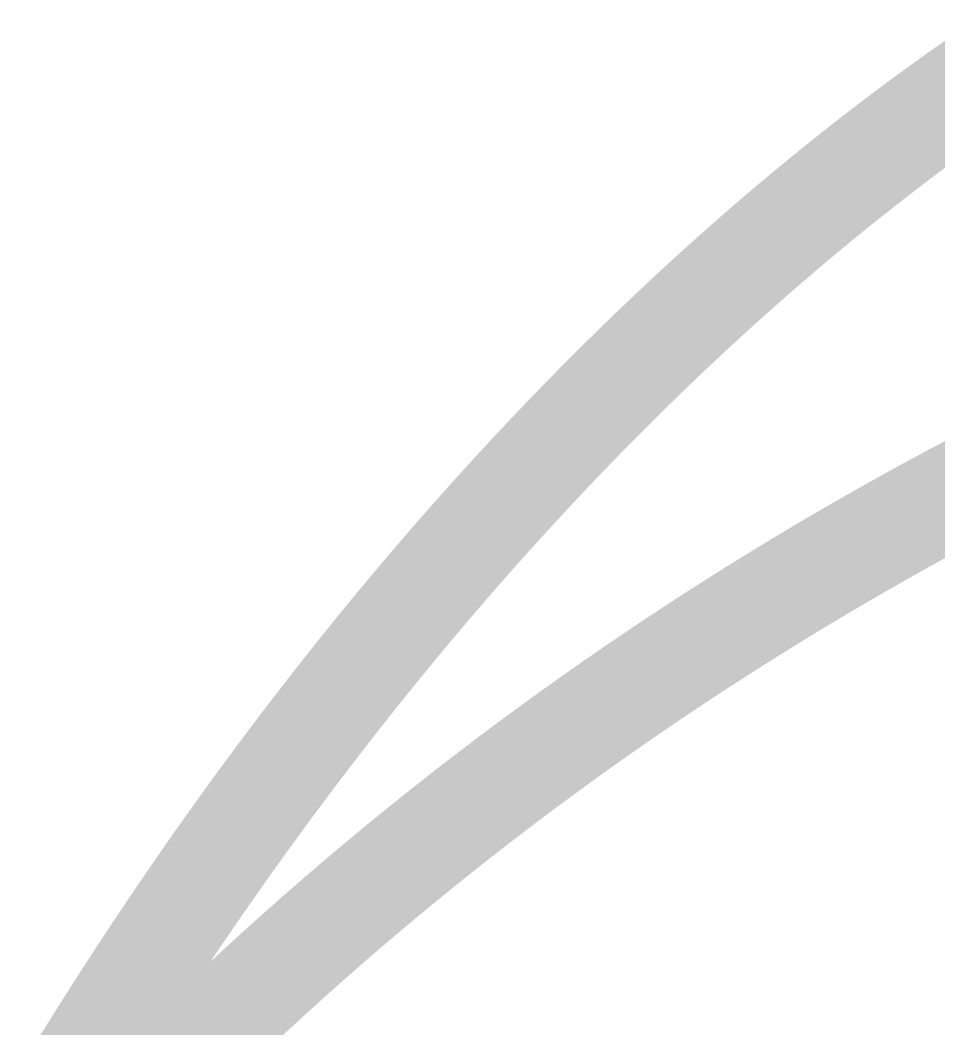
# Model space of a CAD drawing. Header units: inches. Extents: x -3.8 to 6, y -6.8 to 7.5.
# Drawn here: x -2.776 to -2.277, y -4.16 to -3.612 of the extents above; entities that cross this region are included whole.
import ezdxf

# ---------------------------------------------------------------- set-up
doc = ezdxf.new("R2010")
doc.units = ezdxf.units.IN
doc.layers.get('0').update_dxf_attribs({"linetype": 'CONTINUOUS'})
doc.layers.add('7', color=7, linetype='CONTINUOUS')

msp = doc.modelspace()

# ---------------------------------------------------------------- linework, layer by layer
at = {"const_width": 0.056}
msp.add_lwpolyline([(-2.699139, -4.188023), (-2.698616, -4.187499), (-2.698092, -4.186974), (-2.697568, -4.186449), (-2.697043, -4.185925), (-2.696518, -4.185401), (-2.695994, -4.184877), (-2.695468, -4.184353), (-2.694943, -4.18383), (-2.694417, -4.183307), (-2.693891, -4.182784), (-2.693365, -4.182261), (-2.692838, -4.181738), (-2.691784, -4.180693), (-2.691256, -4.180171), (-2.690729, -4.179648), (-2.690201, -4.179126), (-2.689672, -4.178604), (-2.688615, -4.177561), (-2.688086, -4.17704), (-2.687556, -4.176519), (-2.687026, -4.175998), (-2.686496, -4.175477), (-2.685966, -4.174956), (-2.685436, -4.174436), (-2.684374, -4.173396), (-2.68331, -4.172356), (-2.682778, -4.171836), (-2.682246, -4.171317), (-2.681181, -4.170279), (-2.680114, -4.169241), (-2.67958, -4.168723), (-2.679046, -4.168204), (-2.678512, -4.167686), (-2.677978, -4.167168), (-2.677443, -4.16665), (-2.676908, -4.166132), (-2.676373, -4.165615), (-2.675837, -4.165097), (-2.675301, -4.16458), (-2.674765, -4.164063), (-2.673691, -4.16303), (-2.672617, -4.161997), (-2.671541, -4.160964), (-2.670465, -4.159933), (-2.669387, -4.158902), (-2.668308, -4.157873), (-2.667768, -4.157358), (-2.667228, -4.156843), (-2.666687, -4.156329), (-2.666147, -4.155815), (-2.665606, -4.155301), (-2.665065, -4.154787), (-2.664523, -4.154273), (-2.663981, -4.153759), (-2.663439, -4.153246), (-2.662897, -4.152733), (-2.662354, -4.15222), (-2.661811, -4.151707), (-2.661268, -4.151195), (-2.660725, -4.150682), (-2.659637, -4.149658), (-2.659092, -4.149146), (-2.658548, -4.148634), (-2.658003, -4.148122), (-2.657458, -4.147611), (-2.656913, -4.1471), (-2.656367, -4.146589), (-2.655275, -4.145567), (-2.654181, -4.144547), (-2.653087, -4.143527), (-2.652539, -4.143017), (-2.651991, -4.142507), (-2.651443, -4.141998), (-2.650895, -4.141489), (-2.650346, -4.140979), (-2.649797, -4.140471), (-2.649248, -4.139962), (-2.648698, -4.139453), (-2.648148, -4.138945), (-2.647598, -4.138437), (-2.647048, -4.137929), (-2.646497, -4.137421), (-2.645946, -4.136913), (-2.645395, -4.136406), (-2.644843, -4.135899), (-2.644292, -4.135392), (-2.64374, -4.134885), (-2.643187, -4.134378), (-2.642635, -4.133872), (-2.642082, -4.133365), (-2.641529, -4.132859), (-2.640975, -4.132353), (-2.640422, -4.131848), (-2.639868, -4.131342), (-2.639313, -4.130836), (-2.638759, -4.130331), (-2.638204, -4.129826), (-2.637649, -4.129321), (-2.637094, -4.128817), (-2.636538, -4.128312), (-2.635983, -4.127808), (-2.635426, -4.127304), (-2.634313, -4.126296), (-2.633199, -4.125289), (-2.632084, -4.124283), (-2.630967, -4.123277), (-2.62985, -4.122272), (-2.628731, -4.121268), (-2.627612, -4.120265), (-2.626491, -4.119262), (-2.625369, -4.118261), (-2.624246, -4.11726), (-2.623122, -4.116259), (-2.621997, -4.11526), (-2.621434, -4.11476), (-2.620871, -4.114261), (-2.620307, -4.113762), (-2.619744, -4.113263), (-2.619179, -4.112764), (-2.618615, -4.112266), (-2.618051, -4.111767), (-2.617486, -4.111269), (-2.616355, -4.110273), (-2.615224, -4.109278), (-2.614091, -4.108284), (-2.612957, -4.10729), (-2.611823, -4.106297), (-2.610687, -4.105306), (-2.60955, -4.104314), (-2.608412, -4.103323), (-2.607273, -4.102334), (-2.606133, -4.101345), (-2.605562, -4.100851), (-2.604991, -4.100357), (-2.60442, -4.099863), (-2.603849, -4.09937), (-2.603277, -4.098876), (-2.602705, -4.098382), (-2.602134, -4.097889), (-2.601561, -4.097396), (-2.600989, -4.096904), (-2.600415, -4.096411), (-2.599843, -4.095919), (-2.599269, -4.095427), (-2.598695, -4.094935), (-2.598121, -4.094444), (-2.597547, -4.093952), (-2.596972, -4.093461), (-2.596398, -4.09297), (-2.595823, -4.092479), (-2.595248, -4.091988), (-2.594672, -4.091497), (-2.594096, -4.091007), (-2.59352, -4.090517), (-2.592944, -4.090027), (-2.592367, -4.089537), (-2.59179, -4.089047), (-2.591213, -4.088558), (-2.590636, -4.088069), (-2.590058, -4.08758), (-2.58948, -4.087091), (-2.588902, -4.086603), (-2.588323, -4.086114), (-2.587744, -4.085626), (-2.587165, -4.085138), (-2.586586, -4.084651), (-2.586007, -4.084163), (-2.585427, -4.083675), (-2.584266, -4.082701), (-2.583686, -4.082214), (-2.583105, -4.081728), (-2.582524, -4.081241), (-2.581943, -4.080755), (-2.580779, -4.079783), (-2.580196, -4.079297), (-2.579614, -4.078812), (-2.579031, -4.078327), (-2.578449, -4.077842), (-2.577865, -4.077357), (-2.577281, -4.076872), (-2.576698, -4.076388), (-2.576114, -4.075903), (-2.57553, -4.075419), (-2.574945, -4.074935), (-2.57436, -4.074452), (-2.573775, -4.073968), (-2.57319, -4.073485), (-2.572604, -4.073002), (-2.572018, -4.072519), (-2.571432, -4.072037), (-2.570846, -4.071554), (-2.570259, -4.071072), (-2.569672, -4.07059), (-2.569085, -4.070108), (-2.568498, -4.069626), (-2.56791, -4.069145), (-2.567322, -4.068664), (-2.566734, -4.068182), (-2.565557, -4.067221), (-2.564378, -4.06626), (-2.563789, -4.06578), (-2.563199, -4.0653), (-2.562609, -4.06482), (-2.562018, -4.064341), (-2.561428, -4.063862), (-2.560837, -4.063383), (-2.560246, -4.062904), (-2.559655, -4.062425), (-2.558471, -4.061469), (-2.557287, -4.060513), (-2.556694, -4.060035), (-2.556101, -4.059558), (-2.555507, -4.059081), (-2.554914, -4.058604), (-2.554321, -4.058127), (-2.553726, -4.05765), (-2.553132, -4.057174), (-2.552538, -4.056698), (-2.551943, -4.056221), (-2.551348, -4.055746), (-2.550753, -4.05527), (-2.550157, -4.054795), (-2.549562, -4.05432), (-2.548965, -4.053844), (-2.548369, -4.05337), (-2.547772, -4.052895), (-2.547176, -4.052421), (-2.546578, -4.051947), (-2.545981, -4.051473), (-2.545383, -4.050999), (-2.544786, -4.050526), (-2.544187, -4.050052), (-2.543589, -4.049579), (-2.54299, -4.049106), (-2.542392, -4.048634), (-2.541793, -4.048161), (-2.541193, -4.047688), (-2.540594, -4.047216), (-2.539394, -4.046273), (-2.538193, -4.045331), (-2.537591, -4.044859), (-2.53699, -4.044389), (-2.536389, -4.043918), (-2.535787, -4.043447), (-2.535185, -4.042977), (-2.534583, -4.042507), (-2.53398, -4.042037), (-2.533378, -4.041568), (-2.532774, -4.041099), (-2.532171, -4.040629), (-2.531568, -4.04016), (-2.530964, -4.039691), (-2.529756, -4.038755), (-2.528547, -4.037818), (-2.527336, -4.036883), (-2.526125, -4.035949), (-2.525518, -4.035482), (-2.524912, -4.035016), (-2.524306, -4.034549), (-2.523699, -4.034083), (-2.523092, -4.033617), (-2.522484, -4.033151), (-2.521877, -4.032685), (-2.521269, -4.03222), (-2.520661, -4.031754), (-2.520052, -4.03129), (-2.519444, -4.030825), (-2.518835, -4.030361), (-2.518226, -4.029896), (-2.517617, -4.029432), (-2.517007, -4.028968), (-2.516397, -4.028504), (-2.515177, -4.027578), (-2.513955, -4.026652), (-2.512733, -4.025727), (-2.511509, -4.024803), (-2.510285, -4.02388), (-2.509059, -4.022957), (-2.508446, -4.022496), (-2.507832, -4.022036), (-2.507219, -4.021575), (-2.506605, -4.021114), (-2.505991, -4.020654), (-2.505376, -4.020195), (-2.504761, -4.019735), (-2.504146, -4.019276), (-2.503531, -4.018816), (-2.502916, -4.018357), (-2.5023, -4.017899), (-2.501684, -4.01744), (-2.501068, -4.016982), (-2.500452, -4.016524), (-2.499835, -4.016066), (-2.499218, -4.015608), (-2.498601, -4.015151), (-2.497983, -4.014693), (-2.497366, -4.014236), (-2.496748, -4.01378), (-2.495512, -4.012866), (-2.494274, -4.011955), (-2.493654, -4.011499), (-2.493035, -4.011043), (-2.492415, -4.010588), (-2.491795, -4.010133), (-2.491175, -4.009678), (-2.490555, -4.009223), (-2.489934, -4.00877), (-2.489313, -4.008315), (-2.488692, -4.007861), (-2.48807, -4.007407), (-2.487449, -4.006954), (-2.486827, -4.0065), (-2.486205, -4.006047), (-2.485582, -4.005594), (-2.484959, -4.005142), (-2.484337, -4.004689), (-2.48309, -4.003785), (-2.481843, -4.002882), (-2.481218, -4.00243), (-2.480594, -4.001979), (-2.479969, -4.001528), (-2.479344, -4.001078), (-2.478094, -4.000177), (-2.476842, -3.999278), (-2.476216, -3.998828), (-2.475589, -3.998378), (-2.474963, -3.99793), (-2.474336, -3.99748), (-2.473709, -3.997032), (-2.473081, -3.996583), (-2.472454, -3.996135), (-2.471826, -3.995687), (-2.471198, -3.995239), (-2.470569, -3.994792), (-2.469941, -3.994344), (-2.469312, -3.993897), (-2.468683, -3.99345), (-2.468053, -3.993004), (-2.467424, -3.992558), (-2.466794, -3.992111), (-2.466164, -3.991665), (-2.465533, -3.991219), (-2.464903, -3.990774), (-2.464272, -3.990329), (-2.463641, -3.989883), (-2.463009, -3.989439), (-2.462378, -3.988994), (-2.461746, -3.98855), (-2.461114, -3.988106), (-2.460482, -3.987661), (-2.459849, -3.987218), (-2.459217, -3.986774), (-2.458583, -3.986331), (-2.45795, -3.985888), (-2.457317, -3.985445), (-2.456683, -3.985002), (-2.456049, -3.98456), (-2.455415, -3.984118), (-2.45478, -3.983676), (-2.454145, -3.983234), (-2.452875, -3.982352), (-2.451604, -3.98147), (-2.450968, -3.981029), (-2.450331, -3.980589), (-2.449695, -3.980149), (-2.449058, -3.979709), (-2.448421, -3.979269), (-2.447784, -3.97883), (-2.447147, -3.97839), (-2.446509, -3.977952), (-2.445871, -3.977513), (-2.445233, -3.977074), (-2.444594, -3.976636), (-2.443956, -3.976198), (-2.443317, -3.97576), (-2.442678, -3.975322), (-2.442039, -3.974885), (-2.441399, -3.974448), (-2.440759, -3.974011), (-2.440119, -3.973574), (-2.439479, -3.973138), (-2.438838, -3.972702), (-2.438197, -3.972266), (-2.437556, -3.97183), (-2.436915, -3.971395), (-2.436273, -3.970959), (-2.435632, -3.970524), (-2.434989, -3.970089), (-2.434347, -3.969655), (-2.433705, -3.96922), (-2.433062, -3.968786), (-2.432419, -3.968352), (-2.431776, -3.967919), (-2.431132, -3.967485), (-2.430489, -3.967052), (-2.429844, -3.966619), (-2.4292, -3.966186), (-2.428556, -3.965754), (-2.427267, -3.96489), (-2.425976, -3.964026), (-2.42533, -3.963595), (-2.424684, -3.963164), (-2.424038, -3.962733), (-2.423392, -3.962302), (-2.422745, -3.961872), (-2.422098, -3.961442), (-2.421451, -3.961012), (-2.420804, -3.960582), (-2.420156, -3.960152), (-2.419509, -3.959723), (-2.418861, -3.959294), (-2.418213, -3.958865), (-2.417564, -3.958437), (-2.416915, -3.958009), (-2.416266, -3.957581), (-2.415617, -3.957153), (-2.414967, -3.956725), (-2.414318, -3.956298), (-2.413668, -3.955871), (-2.413018, -3.955444), (-2.412367, -3.955017), (-2.411716, -3.954591), (-2.411066, -3.954165), (-2.410414, -3.953739), (-2.409763, -3.953313), (-2.409112, -3.952887), (-2.40846, -3.952462), (-2.407808, -3.952037), (-2.406503, -3.951188), (-2.405197, -3.95034), (-2.403891, -3.949492), (-2.402583, -3.948646), (-2.401928, -3.948223), (-2.401274, -3.9478), (-2.400619, -3.947378), (-2.399965, -3.946956), (-2.399309, -3.946534), (-2.398654, -3.946113), (-2.397998, -3.945691), (-2.397342, -3.94527), (-2.396687, -3.944849), (-2.39603, -3.944428), (-2.395374, -3.944008), (-2.394717, -3.943587), (-2.393403, -3.942748), (-2.392087, -3.941909), (-2.391429, -3.94149), (-2.390771, -3.941071), (-2.390113, -3.940653), (-2.389454, -3.940235), (-2.388795, -3.939816), (-2.388136, -3.939399), (-2.387476, -3.938981), (-2.386817, -3.938564), (-2.386157, -3.938146), (-2.385497, -3.93773), (-2.384837, -3.937313), (-2.384176, -3.936897), (-2.382855, -3.936065), (-2.381532, -3.935234), (-2.38087, -3.934819), (-2.380208, -3.934404), (-2.379546, -3.933989), (-2.378883, -3.933575), (-2.378221, -3.933161), (-2.377558, -3.932746), (-2.376895, -3.932333), (-2.376231, -3.931919), (-2.375568, -3.931506), (-2.374904, -3.931093), (-2.373576, -3.930268), (-2.372247, -3.929444), (-2.370917, -3.928621), (-2.370251, -3.92821), (-2.369586, -3.927799), (-2.36892, -3.927388), (-2.368253, -3.926977), (-2.367587, -3.926567), (-2.36692, -3.926157), (-2.366254, -3.925747), (-2.365587, -3.925338), (-2.364919, -3.924928), (-2.364252, -3.924519), (-2.363584, -3.924111), (-2.362916, -3.923702), (-2.362248, -3.923294), (-2.361579, -3.922886), (-2.360911, -3.922478), (-2.360242, -3.922071), (-2.359573, -3.921663), (-2.358904, -3.921256), (-2.358234, -3.920849), (-2.357564, -3.920443), (-2.356894, -3.920037), (-2.356224, -3.91963), (-2.355554, -3.919225), (-2.354883, -3.918819), (-2.354212, -3.918414), (-2.353541, -3.918009), (-2.352869, -3.917604), (-2.352198, -3.917199), (-2.351526, -3.916795), (-2.350853, -3.916391), (-2.350181, -3.915987), (-2.349509, -3.915583), (-2.348836, -3.91518), (-2.348163, -3.914777), (-2.34749, -3.914374), (-2.346816, -3.913972), (-2.346143, -3.913569), (-2.345469, -3.913167), (-2.344795, -3.912766), (-2.34412, -3.912364), (-2.343445, -3.911963), (-2.342771, -3.911562), (-2.342096, -3.911161), (-2.34142, -3.91076), (-2.340745, -3.91036), (-2.340069, -3.90996), (-2.339393, -3.90956), (-2.338717, -3.909161), (-2.338041, -3.908762), (-2.337364, -3.908362), (-2.336687, -3.907963), (-2.33601, -3.907565), (-2.334655, -3.906769), (-2.333299, -3.905973), (-2.332621, -3.905576), (-2.331943, -3.905179), (-2.331264, -3.904782), (-2.330585, -3.904385), (-2.329906, -3.903989), (-2.329226, -3.903593), (-2.328547, -3.903198), (-2.327867, -3.902802), (-2.327187, -3.902407), (-2.326507, -3.902012), (-2.325826, -3.901617), (-2.325145, -3.901222), (-2.324464, -3.900828), (-2.323783, -3.900434), (-2.323102, -3.900041), (-2.32242, -3.899647), (-2.321738, -3.899254), (-2.321056, -3.898861), (-2.320374, -3.898468), (-2.319691, -3.898076), (-2.319009, -3.897684), (-2.318326, -3.897292), (-2.317642, -3.8969), (-2.316959, -3.896509), (-2.316276, -3.896118), (-2.315592, -3.895727), (-2.314223, -3.894946), (-2.313539, -3.894556), (-2.312854, -3.894166), (-2.312169, -3.893776), (-2.311484, -3.893387), (-2.310798, -3.892998), (-2.310113, -3.892609), (-2.309427, -3.89222), (-2.308741, -3.891832), (-2.308054, -3.891444), (-2.307368, -3.891056), (-2.306681, -3.890668), (-2.305994, -3.890281), (-2.305307, -3.889894), (-2.304619, -3.889507), (-2.303932, -3.889121), (-2.303244, -3.888735), (-2.302556, -3.888348), (-2.301867, -3.887963), (-2.301179, -3.887577), (-2.30049, -3.887192), (-2.299112, -3.886422), (-2.297733, -3.885654), (-2.297043, -3.88527), (-2.296353, -3.884886), (-2.295663, -3.884503), (-2.294972, -3.88412), (-2.293591, -3.883354), (-2.292208, -3.88259), (-2.291516, -3.882208), (-2.290824, -3.881826), (-2.290132, -3.881445), (-2.28944, -3.881064), (-2.288748, -3.880683), (-2.288055, -3.880303), (-2.287362, -3.879922), (-2.286669, -3.879543), (-2.285975, -3.879163), (-2.285281, -3.878783), (-2.284588, -3.878404), (-2.283894, -3.878025), (-2.2832, -3.877646), (-2.282505, -3.877268), (-2.281115, -3.876512), (-2.28042, -3.876134), (-2.279725, -3.875757), (-2.279029, -3.87538), (-2.278333, -3.875003), (-2.277637, -3.874626), (-2.276941, -3.87425), (-2.276245, -3.873874), (-2.275548, -3.873498), (-2.274851, -3.873123), (-2.274154, -3.872748), (-2.273457, -3.872373), (-2.272759, -3.871998), (-2.272061, -3.871624), (-2.271363, -3.871249), (-2.270665, -3.870876), (-2.269967, -3.870502), (-2.269268, -3.870128), (-2.268569, -3.869756), (-2.26787, -3.869383), (-2.267171, -3.86901), (-2.266471, -3.868638), (-2.265772, -3.868266), (-2.265072, -3.867894), (-2.264372, -3.867522), (-2.263671, -3.867151), (-2.262971, -3.86678), (-2.26227, -3.86641), (-2.261569, -3.866039), (-2.260868, -3.865669), (-2.260166, -3.865299), (-2.259465, -3.864929), (-2.258763, -3.86456), (-2.258061, -3.864191), (-2.257358, -3.863822), (-2.256656, -3.863453), (-2.255953, -3.863085), (-2.25525, -3.862717), (-2.254547, -3.862349), (-2.253843, -3.861982), (-2.25314, -3.861614), (-2.252436, -3.861248), (-2.251732, -3.860881), (-2.251028, -3.860515), (-2.250323, -3.860148), (-2.249619, -3.859783), (-2.248914, -3.859417)], dxfattribs=at)
at = {"layer": '7', "const_width": 0.056}
msp.add_lwpolyline([(-2.748052, -4.189176), (-2.747216, -4.187809), (-2.74638, -4.186443), (-2.745961, -4.18576), (-2.745541, -4.185077), (-2.745122, -4.184394), (-2.744702, -4.183712), (-2.743863, -4.182348), (-2.743022, -4.180984), (-2.742601, -4.180302), (-2.74218, -4.17962), (-2.741758, -4.178938), (-2.741337, -4.178257), (-2.740493, -4.176895), (-2.739648, -4.175533), (-2.738802, -4.174172), (-2.738379, -4.173492), (-2.737955, -4.172812), (-2.737108, -4.171452), (-2.736259, -4.170093), (-2.735409, -4.168734), (-2.734558, -4.167376), (-2.733706, -4.166018), (-2.732854, -4.16466), (-2.732, -4.163304), (-2.731145, -4.161948), (-2.73029, -4.160594), (-2.729433, -4.159239), (-2.728576, -4.157885), (-2.727717, -4.156531), (-2.726857, -4.155179), (-2.725997, -4.153826), (-2.725135, -4.152474), (-2.724273, -4.151123), (-2.723409, -4.149773), (-2.722977, -4.149098), (-2.722545, -4.148423), (-2.722113, -4.147748), (-2.721679, -4.147074), (-2.721246, -4.146399), (-2.720813, -4.145725), (-2.72038, -4.145051), (-2.719946, -4.144378), (-2.719512, -4.143703), (-2.719078, -4.14303), (-2.718643, -4.142357), (-2.718209, -4.141684), (-2.717774, -4.14101), (-2.717339, -4.140337), (-2.716903, -4.139665), (-2.716467, -4.138992), (-2.716032, -4.138319), (-2.715595, -4.137647), (-2.714722, -4.136303), (-2.713848, -4.13496), (-2.712974, -4.133617), (-2.712098, -4.132275), (-2.711221, -4.130933), (-2.710343, -4.129592), (-2.709464, -4.128252), (-2.708584, -4.126913), (-2.708144, -4.126243), (-2.707704, -4.125574), (-2.707263, -4.124904), (-2.706822, -4.124236), (-2.706381, -4.123567), (-2.705939, -4.122898), (-2.705498, -4.122229), (-2.705056, -4.121561), (-2.704172, -4.120224), (-2.703286, -4.118889), (-2.702843, -4.118221), (-2.702399, -4.117554), (-2.701956, -4.116887), (-2.701513, -4.11622), (-2.700624, -4.114886), (-2.699735, -4.113553), (-2.698845, -4.112221), (-2.698399, -4.111555), (-2.697953, -4.110889), (-2.697508, -4.110224), (-2.697061, -4.109559), (-2.696615, -4.108894), (-2.696168, -4.108228), (-2.695275, -4.106899), (-2.69438, -4.10557), (-2.693484, -4.104242), (-2.692587, -4.102915), (-2.69169, -4.101588), (-2.690791, -4.100262), (-2.689892, -4.098937), (-2.688991, -4.097612), (-2.68854, -4.096951), (-2.68809, -4.096289), (-2.687639, -4.095627), (-2.687187, -4.094965), (-2.686284, -4.093643), (-2.68538, -4.092322), (-2.684927, -4.091661), (-2.684475, -4.091001), (-2.684022, -4.09034), (-2.683569, -4.08968), (-2.683115, -4.08902), (-2.682662, -4.088361), (-2.682208, -4.087701), (-2.681754, -4.087042), (-2.6813, -4.086383), (-2.680845, -4.085724), (-2.680391, -4.085065), (-2.679935, -4.084407), (-2.67948, -4.083748), (-2.679025, -4.08309), (-2.678569, -4.082432), (-2.678113, -4.081774), (-2.677657, -4.081117), (-2.677201, -4.080459), (-2.676744, -4.079802), (-2.676287, -4.079144), (-2.675373, -4.077831), (-2.674458, -4.076518), (-2.673542, -4.075206), (-2.672624, -4.073895), (-2.672165, -4.073239), (-2.671706, -4.072584), (-2.671247, -4.071929), (-2.670787, -4.071274), (-2.669868, -4.069965), (-2.668947, -4.068657), (-2.668486, -4.068003), (-2.668025, -4.067349), (-2.667564, -4.066696), (-2.667103, -4.066042), (-2.666641, -4.065389), (-2.666179, -4.064736), (-2.665717, -4.064084), (-2.665255, -4.063431), (-2.66433, -4.062126), (-2.663403, -4.060823), (-2.66294, -4.060171), (-2.662476, -4.05952), (-2.662012, -4.058868), (-2.661548, -4.058218), (-2.661083, -4.057567), (-2.660619, -4.056916), (-2.660154, -4.056266), (-2.659689, -4.055616), (-2.659224, -4.054966), (-2.658758, -4.054316), (-2.658293, -4.053666), (-2.657827, -4.053017), (-2.657361, -4.052368), (-2.656894, -4.051719), (-2.656428, -4.05107), (-2.655961, -4.050421), (-2.655026, -4.049124), (-2.654091, -4.047829), (-2.653623, -4.047181), (-2.653155, -4.046534), (-2.652686, -4.045886), (-2.652218, -4.045239), (-2.65128, -4.043946), (-2.650341, -4.042654), (-2.649871, -4.042007), (-2.649401, -4.041361), (-2.648931, -4.040716), (-2.648461, -4.040071), (-2.647519, -4.03878), (-2.646577, -4.037491), (-2.645633, -4.036202), (-2.644689, -4.034915), (-2.643744, -4.033628), (-2.642798, -4.032342), (-2.642325, -4.031699), (-2.641851, -4.031057), (-2.641377, -4.030414), (-2.640903, -4.029772), (-2.640429, -4.02913), (-2.639955, -4.028489), (-2.63948, -4.027847), (-2.639005, -4.027206), (-2.63853, -4.026565), (-2.638055, -4.025924), (-2.637579, -4.025283), (-2.637104, -4.024643), (-2.636628, -4.024003), (-2.636151, -4.023363), (-2.635675, -4.022723), (-2.635198, -4.022083), (-2.634721, -4.021444), (-2.634244, -4.020805), (-2.633767, -4.020166), (-2.633289, -4.019527), (-2.632811, -4.018889), (-2.632334, -4.01825), (-2.631855, -4.017612), (-2.631377, -4.016975), (-2.630898, -4.016337), (-2.630419, -4.015699), (-2.62994, -4.015062), (-2.629461, -4.014425), (-2.628502, -4.013152), (-2.627542, -4.011879), (-2.627061, -4.011244), (-2.626581, -4.010608), (-2.6261, -4.009973), (-2.625619, -4.009337), (-2.624656, -4.008067), (-2.623693, -4.006798), (-2.62321, -4.006164), (-2.622728, -4.00553), (-2.622245, -4.004897), (-2.621763, -4.004263), (-2.620796, -4.002996), (-2.620313, -4.002364), (-2.619829, -4.001731), (-2.619345, -4.001099), (-2.618861, -4.000466), (-2.617893, -3.999203), (-2.617408, -3.998571), (-2.616923, -3.99794), (-2.615952, -3.996678), (-2.615467, -3.996048), (-2.614981, -3.995417), (-2.614495, -3.994787), (-2.614009, -3.994157), (-2.613035, -3.992898), (-2.612062, -3.99164), (-2.611574, -3.991011), (-2.611086, -3.990382), (-2.610598, -3.989754), (-2.610111, -3.989126), (-2.609134, -3.98787), (-2.608157, -3.986616), (-2.607668, -3.985989), (-2.607178, -3.985362), (-2.606689, -3.984735), (-2.606199, -3.984109), (-2.605219, -3.982857), (-2.604729, -3.982231), (-2.604238, -3.981606), (-2.603748, -3.980981), (-2.603257, -3.980356), (-2.602274, -3.979107), (-2.601782, -3.978483), (-2.60129, -3.977859), (-2.600798, -3.977235), (-2.600306, -3.976612), (-2.599814, -3.975989), (-2.599321, -3.975365), (-2.598828, -3.974742), (-2.598336, -3.97412), (-2.597842, -3.973498), (-2.597348, -3.972876), (-2.596855, -3.972254), (-2.596361, -3.971632), (-2.595372, -3.970389), (-2.594383, -3.969148), (-2.593393, -3.967907), (-2.592897, -3.967287), (-2.592402, -3.966668), (-2.591906, -3.966048), (-2.59141, -3.965429), (-2.590417, -3.964191), (-2.589424, -3.962954), (-2.588429, -3.961719), (-2.587931, -3.961101), (-2.587434, -3.960484), (-2.586936, -3.959867), (-2.586438, -3.959249), (-2.585441, -3.958017), (-2.584443, -3.956785), (-2.583445, -3.955554), (-2.582445, -3.954324), (-2.581945, -3.953709), (-2.581445, -3.953094), (-2.580944, -3.95248), (-2.580443, -3.951867), (-2.579942, -3.951253), (-2.579441, -3.950639), (-2.57894, -3.950026), (-2.578439, -3.949413), (-2.577937, -3.948801), (-2.577435, -3.948188), (-2.576431, -3.946964), (-2.575928, -3.946352), (-2.575425, -3.945741), (-2.574922, -3.94513), (-2.574419, -3.944519), (-2.573916, -3.943908), (-2.573412, -3.943298), (-2.572909, -3.942688), (-2.572405, -3.942078), (-2.571396, -3.940859), (-2.570891, -3.940249), (-2.570387, -3.939641), (-2.569881, -3.939032), (-2.569376, -3.938423), (-2.568871, -3.937815), (-2.568365, -3.937207), (-2.567859, -3.936599), (-2.567353, -3.935992), (-2.566847, -3.935385), (-2.566341, -3.934778), (-2.565834, -3.934171), (-2.565327, -3.933565), (-2.56482, -3.932959), (-2.564313, -3.932353), (-2.563298, -3.931142), (-2.562282, -3.929932), (-2.561774, -3.929327), (-2.561265, -3.928723), (-2.560756, -3.928119), (-2.560248, -3.927515), (-2.559229, -3.926308), (-2.55872, -3.925705), (-2.55821, -3.925102), (-2.5577, -3.9245), (-2.55719, -3.923897), (-2.556679, -3.923295), (-2.556169, -3.922694), (-2.555658, -3.922092), (-2.555147, -3.921491), (-2.554636, -3.92089), (-2.554125, -3.920289), (-2.553613, -3.919689), (-2.553102, -3.919089), (-2.552078, -3.917889), (-2.551565, -3.917289), (-2.551052, -3.91669), (-2.55054, -3.916091), (-2.550027, -3.915493), (-2.549001, -3.914296), (-2.547973, -3.913101), (-2.546945, -3.911907), (-2.545916, -3.910713), (-2.544886, -3.909521), (-2.543855, -3.90833), (-2.542825, -3.90714), (-2.541792, -3.905951), (-2.541276, -3.905357), (-2.540759, -3.904763), (-2.540242, -3.904169), (-2.539726, -3.903576), (-2.538691, -3.90239), (-2.537656, -3.901206), (-2.537138, -3.900614), (-2.536619, -3.900022), (-2.536101, -3.899431), (-2.535582, -3.89884), (-2.535064, -3.898249), (-2.534545, -3.897658), (-2.533506, -3.896478), (-2.532987, -3.895888), (-2.532467, -3.895299), (-2.531947, -3.894709), (-2.531427, -3.89412), (-2.530907, -3.893532), (-2.530386, -3.892943), (-2.529345, -3.891768), (-2.528823, -3.89118), (-2.528302, -3.890593), (-2.52778, -3.890006), (-2.527259, -3.889419), (-2.526736, -3.888833), (-2.526215, -3.888247), (-2.525692, -3.88766), (-2.52517, -3.887075), (-2.524647, -3.886489), (-2.524124, -3.885904), (-2.523601, -3.88532), (-2.523078, -3.884735), (-2.522031, -3.883567), (-2.521507, -3.882983), (-2.520983, -3.8824), (-2.520458, -3.881817), (-2.519934, -3.881234), (-2.519409, -3.880651), (-2.518884, -3.880069), (-2.518359, -3.879488), (-2.517834, -3.878906), (-2.516783, -3.877743), (-2.516257, -3.877162), (-2.515731, -3.876581), (-2.515205, -3.876001), (-2.514678, -3.875421), (-2.514152, -3.874842), (-2.513625, -3.874262), (-2.512571, -3.873104), (-2.512043, -3.872526), (-2.511516, -3.871947), (-2.510988, -3.871369), (-2.51046, -3.870792), (-2.509932, -3.870214), (-2.509403, -3.869637), (-2.508875, -3.86906), (-2.508347, -3.868484), (-2.507817, -3.867908), (-2.507288, -3.867332), (-2.506759, -3.866755), (-2.50623, -3.86618), (-2.5057, -3.865605), (-2.50517, -3.86503), (-2.50464, -3.864456), (-2.504109, -3.863882), (-2.503048, -3.862734), (-2.502517, -3.862161), (-2.501986, -3.861587), (-2.501455, -3.861015), (-2.500924, -3.860442), (-2.500392, -3.85987), (-2.49986, -3.859298), (-2.499328, -3.858726), (-2.498796, -3.858155), (-2.498264, -3.857584), (-2.497731, -3.857013), (-2.497198, -3.856443), (-2.496665, -3.855872), (-2.496132, -3.855303), (-2.495599, -3.854733), (-2.495065, -3.854164), (-2.494531, -3.853595), (-2.493998, -3.853026), (-2.493464, -3.852458), (-2.492395, -3.851322), (-2.49186, -3.850754), (-2.491325, -3.850187), (-2.49079, -3.849621), (-2.490255, -3.849054), (-2.48972, -3.848487), (-2.489184, -3.847921), (-2.488648, -3.847356), (-2.488112, -3.84679), (-2.487576, -3.846225), (-2.48704, -3.84566), (-2.486503, -3.845096), (-2.485966, -3.844532), (-2.484893, -3.843404), (-2.483818, -3.842278), (-2.482742, -3.841153), (-2.482204, -3.84059), (-2.481666, -3.840029), (-2.481127, -3.839467), (-2.480589, -3.838906), (-2.48005, -3.838345), (-2.479511, -3.837785), (-2.478972, -3.837224), (-2.478432, -3.836664), (-2.477893, -3.836104), (-2.477353, -3.835545), (-2.476813, -3.834986), (-2.476273, -3.834427), (-2.475732, -3.833869), (-2.475192, -3.833311), (-2.474651, -3.832753), (-2.47411, -3.832195), (-2.473569, -3.831638), (-2.473028, -3.831081), (-2.472486, -3.830524), (-2.471945, -3.829968), (-2.471403, -3.829412), (-2.470861, -3.828857), (-2.470319, -3.828301), (-2.469777, -3.827746), (-2.469234, -3.827191), (-2.468691, -3.826637), (-2.468148, -3.826083), (-2.467606, -3.825529), (-2.467062, -3.824975), (-2.466519, -3.824422), (-2.465975, -3.823869), (-2.465431, -3.823317), (-2.464887, -3.822765), (-2.464343, -3.822213), (-2.463254, -3.82111), (-2.462165, -3.820008), (-2.461619, -3.819457), (-2.461074, -3.818907), (-2.460529, -3.818357), (-2.459983, -3.817808), (-2.459437, -3.817259), (-2.458891, -3.81671), (-2.458345, -3.816161), (-2.457798, -3.815613), (-2.457252, -3.815065), (-2.456705, -3.814518), (-2.456158, -3.813971), (-2.455611, -3.813424), (-2.455064, -3.812877), (-2.454517, -3.812331), (-2.453969, -3.811785), (-2.453421, -3.811239), (-2.452873, -3.810694), (-2.452325, -3.810149), (-2.451776, -3.809604), (-2.451228, -3.809059), (-2.450679, -3.808515), (-2.45013, -3.807972), (-2.449581, -3.807428), (-2.449032, -3.806885), (-2.447933, -3.8058), (-2.447383, -3.805258), (-2.446833, -3.804716), (-2.446282, -3.804174), (-2.445732, -3.803633), (-2.445182, -3.803092), (-2.444631, -3.802552), (-2.44408, -3.802012), (-2.443529, -3.801472), (-2.442978, -3.800932), (-2.442426, -3.800393), (-2.441875, -3.799854), (-2.441322, -3.799316), (-2.44077, -3.798777), (-2.440218, -3.798239), (-2.439666, -3.797702), (-2.439113, -3.797165), (-2.438561, -3.796628), (-2.438008, -3.796091), (-2.436902, -3.795018), (-2.435795, -3.793948), (-2.435241, -3.793413), (-2.434687, -3.792878), (-2.434132, -3.792344), (-2.433578, -3.79181), (-2.433024, -3.791276), (-2.432469, -3.790743), (-2.431914, -3.79021), (-2.431359, -3.789677), (-2.430804, -3.789145), (-2.430248, -3.788613), (-2.429693, -3.788081), (-2.429137, -3.787549), (-2.428581, -3.787019), (-2.428025, -3.786488), (-2.427469, -3.785957), (-2.426912, -3.785427), (-2.426356, -3.784898), (-2.425799, -3.784368), (-2.425242, -3.783839), (-2.424685, -3.78331), (-2.424128, -3.782782), (-2.42357, -3.782254), (-2.423012, -3.781726), (-2.422454, -3.781199), (-2.421896, -3.780672), (-2.421338, -3.780145), (-2.42078, -3.779619), (-2.420221, -3.779093), (-2.419663, -3.778567), (-2.419104, -3.778042), (-2.418545, -3.777517), (-2.417985, -3.776992), (-2.417426, -3.776468), (-2.416866, -3.775944), (-2.416306, -3.77542), (-2.415746, -3.774896), (-2.415186, -3.774374), (-2.414626, -3.773851), (-2.414065, -3.773329), (-2.413505, -3.772807), (-2.412944, -3.772285), (-2.412383, -3.771764), (-2.411822, -3.771243), (-2.411261, -3.770722), (-2.410699, -3.770202), (-2.410137, -3.769682), (-2.409576, -3.769162), (-2.409013, -3.768643), (-2.408451, -3.768124), (-2.407889, -3.767606), (-2.407326, -3.767087), (-2.406764, -3.76657), (-2.406201, -3.766052), (-2.405638, -3.765535), (-2.405074, -3.765018), (-2.404511, -3.764502), (-2.403947, -3.763985), (-2.403383, -3.76347), (-2.40282, -3.762954), (-2.402256, -3.762439), (-2.401691, -3.761924), (-2.401127, -3.76141), (-2.400562, -3.760896), (-2.399997, -3.760382), (-2.399432, -3.759869), (-2.398867, -3.759356), (-2.398302, -3.758843), (-2.397737, -3.75833), (-2.397171, -3.757818), (-2.396605, -3.757307), (-2.396039, -3.756796), (-2.395473, -3.756285), (-2.394907, -3.755774), (-2.39434, -3.755264), (-2.393774, -3.754754), (-2.393207, -3.754244), (-2.39264, -3.753735), (-2.392072, -3.753226), (-2.391505, -3.752718), (-2.390937, -3.752209), (-2.39037, -3.751702), (-2.389802, -3.751194), (-2.389234, -3.750687), (-2.388666, -3.75018), (-2.388097, -3.749674), (-2.387529, -3.749168), (-2.38696, -3.748662), (-2.386391, -3.748157), (-2.385823, -3.747652), (-2.385253, -3.747148), (-2.384684, -3.746643), (-2.384114, -3.746139), (-2.383544, -3.745636), (-2.382974, -3.745133), (-2.382404, -3.74463), (-2.381834, -3.744127), (-2.381264, -3.743625), (-2.380693, -3.743123), (-2.380122, -3.742622), (-2.379552, -3.742121), (-2.378981, -3.74162), (-2.378409, -3.74112), (-2.377838, -3.74062), (-2.377267, -3.74012), (-2.376695, -3.739621), (-2.376123, -3.739122), (-2.375551, -3.738624), (-2.374978, -3.738126), (-2.374406, -3.737628), (-2.373833, -3.73713), (-2.373261, -3.736633), (-2.372688, -3.736136), (-2.372115, -3.73564), (-2.371542, -3.735144), (-2.370969, -3.734648), (-2.370395, -3.734153), (-2.369821, -3.733658), (-2.369247, -3.733163), (-2.368673, -3.732669), (-2.368099, -3.732176), (-2.367524, -3.731682), (-2.36695, -3.731189), (-2.366375, -3.730696), (-2.3658, -3.730204), (-2.365225, -3.729712), (-2.36465, -3.72922), (-2.364075, -3.728729), (-2.363499, -3.728238), (-2.362924, -3.727747), (-2.362348, -3.727257), (-2.361772, -3.726767), (-2.361195, -3.726278), (-2.360619, -3.725789), (-2.360043, -3.7253), (-2.359466, -3.724812), (-2.358889, -3.724324), (-2.358312, -3.723836), (-2.357735, -3.723349), (-2.357158, -3.722862), (-2.35658, -3.722376), (-2.355425, -3.721404), (-2.354847, -3.720918), (-2.354269, -3.720433), (-2.35369, -3.719949), (-2.353112, -3.719464), (-2.352533, -3.71898), (-2.351954, -3.718497), (-2.351375, -3.718014), (-2.350796, -3.717531), (-2.350217, -3.717048), (-2.349638, -3.716567), (-2.349058, -3.716085), (-2.348478, -3.715604), (-2.347898, -3.715122), (-2.347318, -3.714642), (-2.346738, -3.714162), (-2.346158, -3.713682), (-2.345577, -3.713202), (-2.344996, -3.712724), (-2.344415, -3.712245), (-2.343834, -3.711766), (-2.343253, -3.711289), (-2.342672, -3.710811), (-2.34209, -3.710334), (-2.341508, -3.709857), (-2.340926, -3.709381), (-2.340344, -3.708905), (-2.339762, -3.708429), (-2.33918, -3.707953), (-2.338597, -3.707479), (-2.338015, -3.707004), (-2.337432, -3.70653), (-2.336849, -3.706056), (-2.336266, -3.705583), (-2.335682, -3.70511), (-2.335099, -3.704637), (-2.334515, -3.704165), (-2.333931, -3.703693), (-2.333348, -3.703222), (-2.332764, -3.702751), (-2.33218, -3.70228), (-2.331595, -3.701809), (-2.331011, -3.70134), (-2.330426, -3.70087), (-2.329841, -3.700401), (-2.329256, -3.699932), (-2.328671, -3.699464), (-2.328085, -3.698996), (-2.3275, -3.698528), (-2.326914, -3.698061), (-2.326328, -3.697594), (-2.325742, -3.697128), (-2.325156, -3.696661), (-2.32457, -3.696196), (-2.323983, -3.69573), (-2.323397, -3.695265), (-2.32281, -3.694801), (-2.322223, -3.694337), (-2.321636, -3.693873), (-2.321049, -3.693409), (-2.320462, -3.692946), (-2.319874, -3.692484), (-2.319286, -3.692022), (-2.318698, -3.69156), (-2.31811, -3.691098), (-2.317522, -3.690637), (-2.316934, -3.690176), (-2.316345, -3.689716), (-2.315757, -3.689256), (-2.315168, -3.688797), (-2.314579, -3.688338), (-2.31399, -3.687879), (-2.313401, -3.68742), (-2.312811, -3.686963), (-2.312222, -3.686505), (-2.311632, -3.686048), (-2.311042, -3.685591), (-2.310452, -3.685135), (-2.309862, -3.684679), (-2.309272, -3.684223), (-2.308681, -3.683768), (-2.30809, -3.683313), (-2.3075, -3.682859), (-2.306909, -3.682405), (-2.306318, -3.681951), (-2.305726, -3.681498), (-2.305135, -3.681045), (-2.304543, -3.680593), (-2.303952, -3.680141), (-2.30336, -3.679689), (-2.302768, -3.679238), (-2.302176, -3.678787), (-2.301583, -3.678337), (-2.300991, -3.677887), (-2.300398, -3.677437), (-2.299805, -3.676988), (-2.299212, -3.676539), (-2.298619, -3.67609), (-2.298026, -3.675642), (-2.297433, -3.675195), (-2.296839, -3.674748), (-2.296245, -3.674301), (-2.295652, -3.673854), (-2.295058, -3.673408), (-2.294463, -3.672963), (-2.293869, -3.672517), (-2.293274, -3.672072), (-2.29268, -3.671628), (-2.292085, -3.671184), (-2.29149, -3.670741), (-2.290895, -3.670297), (-2.2903, -3.669854), (-2.289705, -3.669412), (-2.289109, -3.66897), (-2.288513, -3.668528), (-2.287918, -3.668087), (-2.287322, -3.667646), (-2.286726, -3.667206), (-2.286129, -3.666766), (-2.285533, -3.666326), (-2.284936, -3.665887), (-2.284339, -3.665448), (-2.283742, -3.66501), (-2.283146, -3.664572), (-2.282548, -3.664135), (-2.281951, -3.663697), (-2.281354, -3.663261), (-2.280756, -3.662824), (-2.280159, -3.662389), (-2.279561, -3.661953), (-2.278963, -3.661518), (-2.278365, -3.661083), (-2.277766, -3.660649), (-2.277168, -3.660215), (-2.276569, -3.659781), (-2.27597, -3.659348), (-2.275371, -3.658916), (-2.274772, -3.658484), (-2.274173, -3.658052), (-2.273574, -3.65762), (-2.272974, -3.657189), (-2.272374, -3.656759), (-2.271774, -3.656329), (-2.271174, -3.655899), (-2.270574, -3.65547), (-2.269974, -3.655041), (-2.269374, -3.654612), (-2.268773, -3.654184), (-2.268173, -3.653756), (-2.267572, -3.653329), (-2.26697, -3.652902), (-2.266369, -3.652476), (-2.265768, -3.65205), (-2.265167, -3.651624), (-2.264565, -3.651199), (-2.263963, -3.650774), (-2.263361, -3.65035), (-2.262759, -3.649926), (-2.262157, -3.649502), (-2.261555, -3.649079), (-2.260952, -3.648656), (-2.26035, -3.648234), (-2.259747, -3.647812), (-2.259144, -3.647391), (-2.258541, -3.64697), (-2.257938, -3.646549), (-2.257335, -3.646129), (-2.256731, -3.64571), (-2.256128, -3.64529), (-2.255524, -3.644871), (-2.25492, -3.644453), (-2.254316, -3.644035), (-2.253711, -3.643617), (-2.253107, -3.6432), (-2.252503, -3.642783), (-2.251898, -3.642367), (-2.251293, -3.64195), (-2.250689, -3.641535), (-2.250083, -3.64112), (-2.249478, -3.640705), (-2.248873, -3.640291)], dxfattribs=at)

doc.saveas('drawing.dxf')
